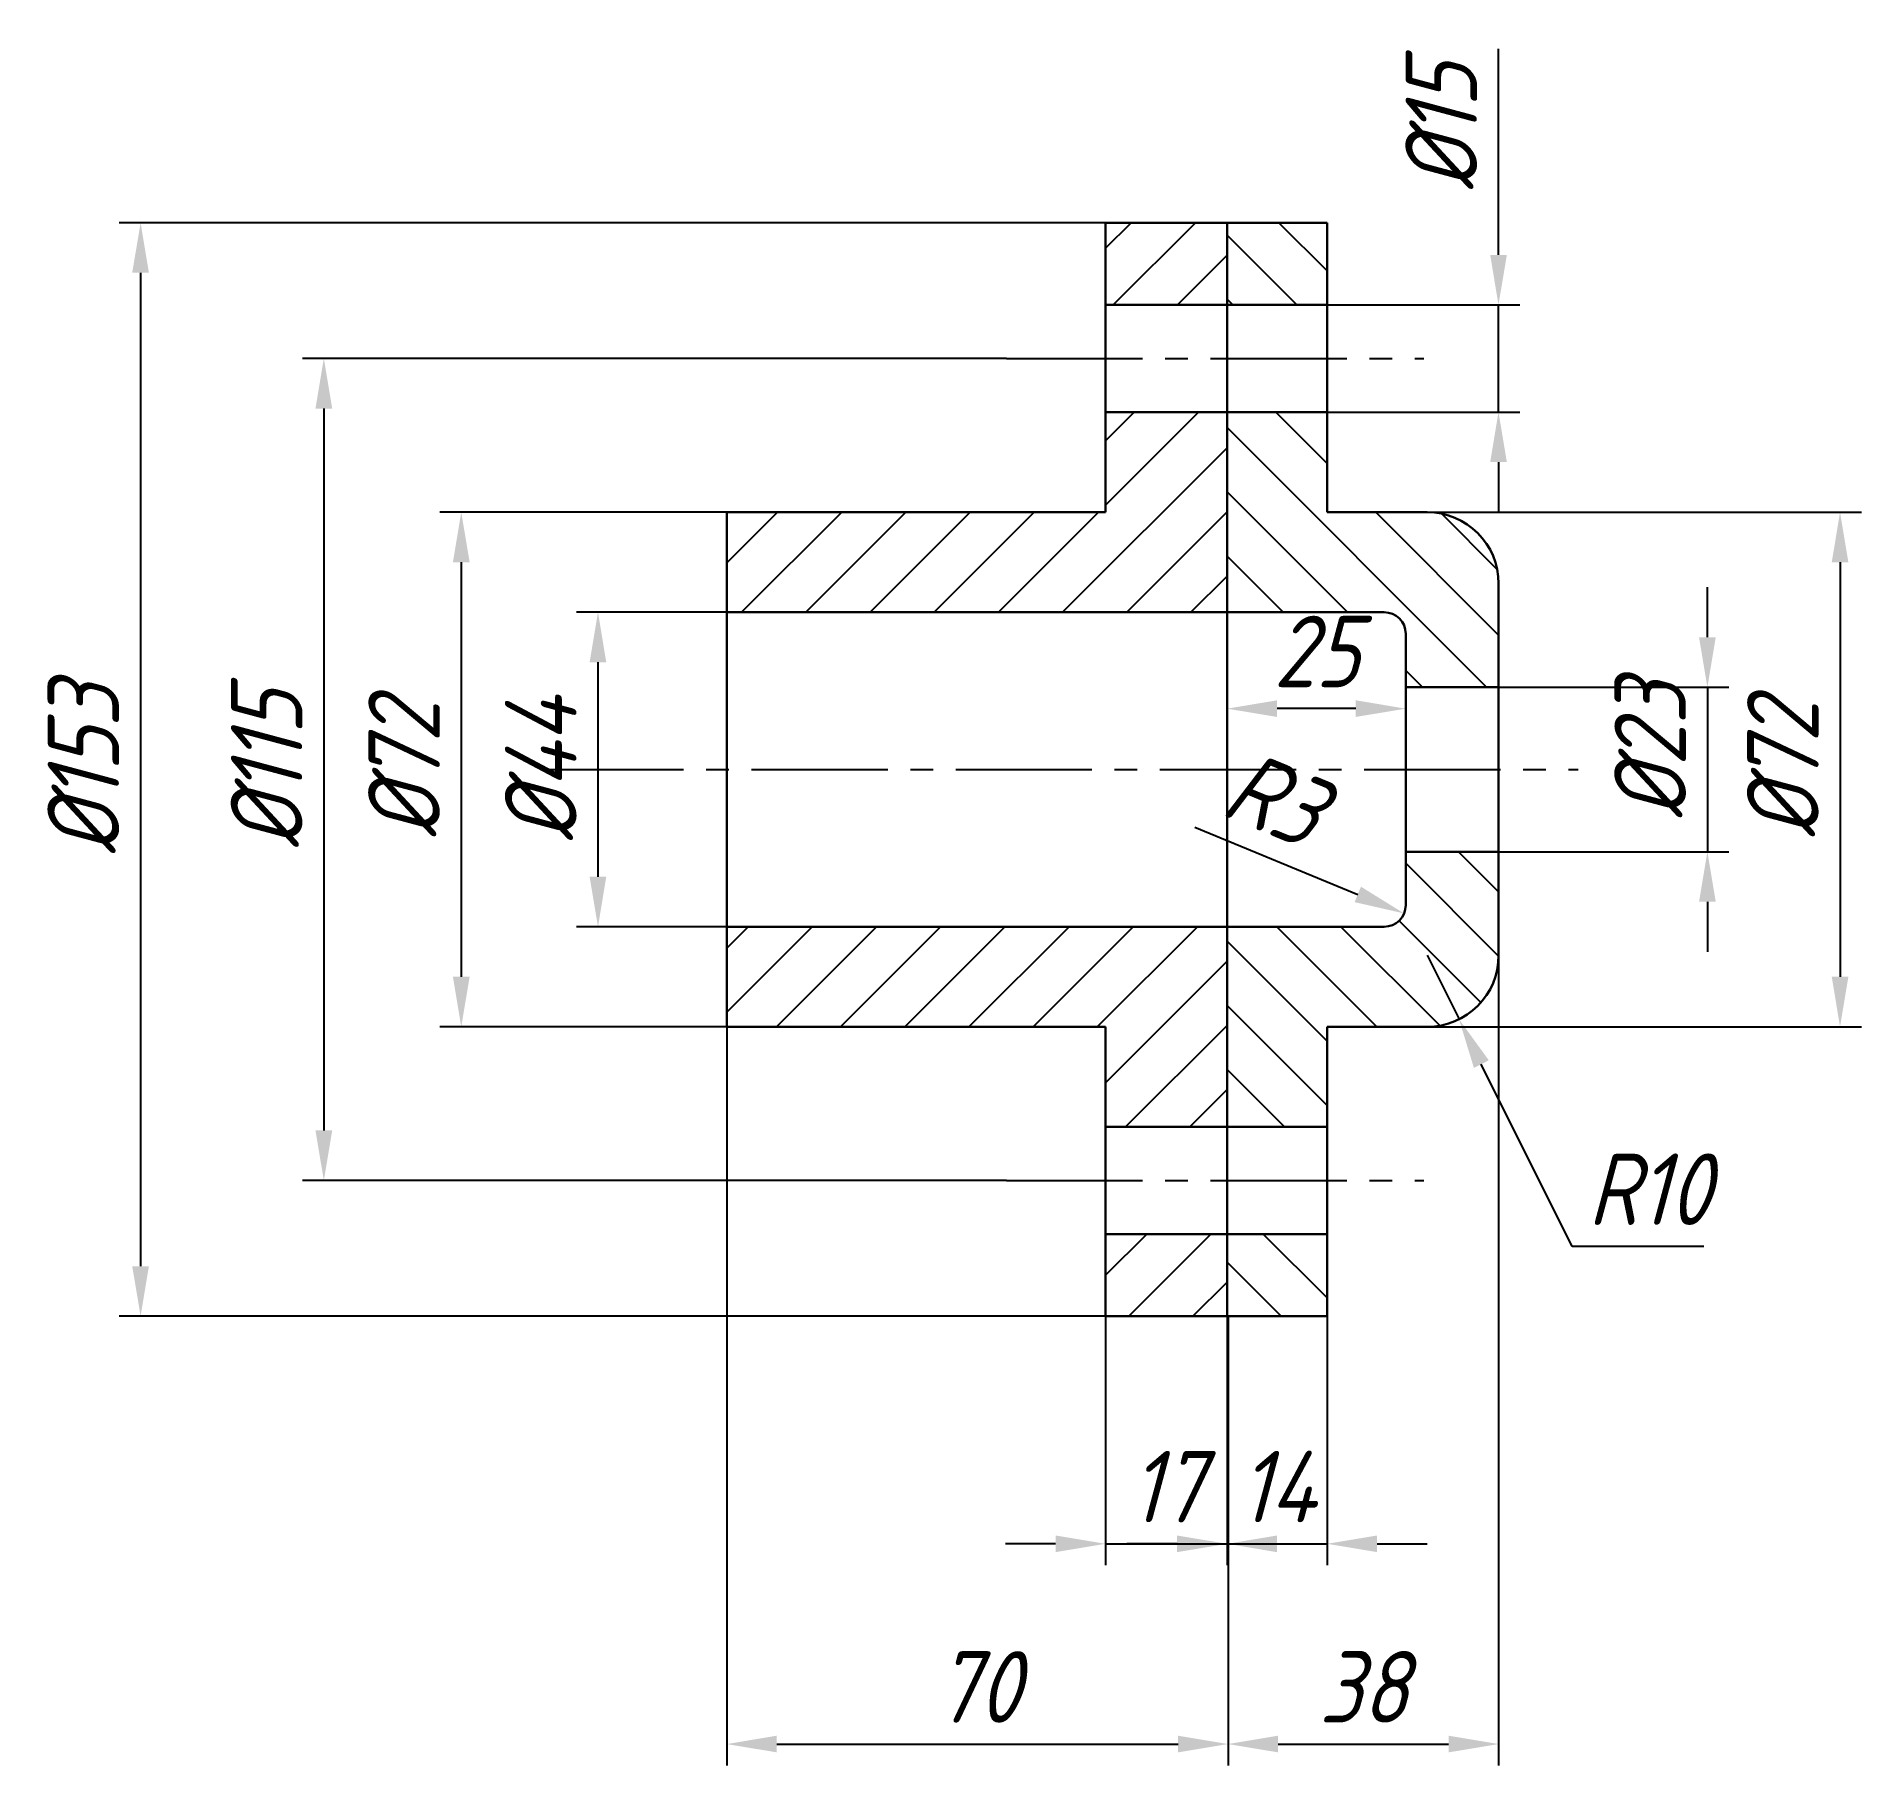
# Model space of a CAD drawing. Header units: millimetres. Extents: x 74 to 329, y 34 to 276.
import ezdxf

# ---------------------------------------------------------------- set-up
doc = ezdxf.new("R2010")
doc.units = ezdxf.units.MM
doc.linetypes.add('CENTER2', pattern=[28.575, 19.05, -3.175, 3.175, -3.175])
for name, color, linetype in [('中心线', 1, 'CENTER2'), ('剖面线', 6, 'Continuous'), ('尺寸线', 5, 'Continuous')]:
    doc.layers.add(name, color=color, linetype=linetype)
doc.layers.add('粗实线', color=7, linetype='Continuous', lineweight=30)
doc.styles.add('样式 1', font='gbeitc.shx', dxfattribs={"bigfont": 'gbcbig.shx'})
doc.dimstyles.new('副本ISO-25', dxfattribs={"dimtxt": 10, "dimasz": 7, "dimexe": 3, "dimexo": 0, "dimgap": 3, "dimtad": 1, "dimdec": 0, "dimdsep": 46, "dimtxsty": '样式 1', "dimcen": 2.5, "dimadec": 0, "dimazin": 0, "dimtfac": 1, "dimtdec": 0, "dimtmove": 0, "dimatfit": 3, "dimfxl": 0, "dimarcsym": 0})

# ---------------------------------------------------------------- blocks, each defined once
blk = doc.blocks.new('*D12')
at = {"layer": 'Defpoints', "color": 0}
for p in [(170.53, 195.6), (152.51, 151.6), (170.53, 151.6)]:
    blk.add_point(p, dxfattribs=at)
at = {"layer": '尺寸线', "color": 0, "lineweight": -2}
for p, q in [((170.53, 195.6), (149.51, 195.6)), ((152.51, 188.6), (152.51, 158.6)), ((170.53, 151.6), (149.51, 151.6))]:
    blk.add_line(p, q, dxfattribs=at)
at = {"layer": '尺寸线', "color": 0}
for points in [[(151.34, 188.6), (153.67, 188.6), (152.51, 195.6)], [(151.34, 158.6), (153.67, 158.6), (152.51, 151.6)]]:
    blk.add_solid(points, dxfattribs=at)
at = {"layer": '尺寸线', "color": 0, "insert": (144.51, 173.6), "char_height": 10, "attachment_point": 5, "rotation": 90, "style": '样式 1'}
blk.add_mtext('%%c44', dxfattribs=at)
blk = doc.blocks.new('*D13')
at = {"layer": 'Defpoints', "color": 0}
for p in [(170.53, 209.6), (133.38, 137.6), (170.53, 137.6)]:
    blk.add_point(p, dxfattribs=at)
at = {"layer": '尺寸线', "color": 0, "lineweight": -2}
for p, q in [((170.53, 209.6), (130.38, 209.6)), ((133.38, 202.6), (133.38, 144.6)), ((170.53, 137.6), (130.38, 137.6))]:
    blk.add_line(p, q, dxfattribs=at)
at = {"layer": '尺寸线', "color": 0}
for points in [[(132.21, 202.6), (134.55, 202.6), (133.38, 209.6)], [(132.21, 144.6), (134.55, 144.6), (133.38, 137.6)]]:
    blk.add_solid(points, dxfattribs=at)
at = {"layer": '尺寸线', "color": 0, "insert": (125.38, 173.6), "char_height": 10, "attachment_point": 5, "rotation": 90, "style": '样式 1'}
blk.add_mtext('%%c72', dxfattribs=at)
blk = doc.blocks.new('*D14')
at = {"layer": 'Defpoints', "color": 0}
for p in [(209.66, 231.1), (114.15, 116.1), (209.66, 116.1)]:
    blk.add_point(p, dxfattribs=at)
at = {"layer": '尺寸线', "color": 0, "lineweight": -2}
for p, q in [((209.66, 231.1), (111.15, 231.1)), ((114.15, 224.1), (114.15, 123.1)), ((209.66, 116.1), (111.15, 116.1))]:
    blk.add_line(p, q, dxfattribs=at)
at = {"layer": '尺寸线', "color": 0}
for points in [[(112.98, 224.1), (115.32, 224.1), (114.15, 231.1)], [(112.98, 123.1), (115.32, 123.1), (114.15, 116.1)]]:
    blk.add_solid(points, dxfattribs=at)
at = {"layer": '尺寸线', "color": 0, "insert": (106.15, 173.6), "char_height": 10, "attachment_point": 5, "rotation": 90, "style": '样式 1'}
blk.add_mtext('%%c115', dxfattribs=at)
blk = doc.blocks.new('*D15')
at = {"layer": 'Defpoints', "color": 0}
for p in [(223.53, 250.1), (88.51, 97.1), (223.53, 97.1)]:
    blk.add_point(p, dxfattribs=at)
at = {"layer": '尺寸线', "color": 0, "lineweight": -2}
for p, q in [((223.53, 250.1), (85.51, 250.1)), ((88.51, 243.1), (88.51, 104.1)), ((223.53, 97.1), (85.51, 97.1))]:
    blk.add_line(p, q, dxfattribs=at)
at = {"layer": '尺寸线', "color": 0}
for points in [[(87.34, 243.1), (89.67, 243.1), (88.51, 250.1)], [(87.34, 104.1), (89.67, 104.1), (88.51, 97.1)]]:
    blk.add_solid(points, dxfattribs=at)
at = {"layer": '尺寸线', "color": 0, "insert": (80.51, 173.6), "char_height": 10, "attachment_point": 5, "rotation": 90, "style": '样式 1'}
blk.add_mtext('%%c153', dxfattribs=at)
blk = doc.blocks.new('*D16')
at = {"layer": 'Defpoints', "color": 0}
for p in [(278.53, 185.1), (278.53, 162.1), (307.74, 162.1)]:
    blk.add_point(p, dxfattribs=at)
at = {"layer": '尺寸线', "color": 0, "lineweight": -2}
for p, q in [((307.74, 192.1), (307.74, 199.1)), ((278.53, 185.1), (310.74, 185.1)), ((307.74, 185.1), (307.74, 162.1)), ((278.53, 162.1), (310.74, 162.1)), ((307.74, 155.1), (307.74, 148.1))]:
    blk.add_line(p, q, dxfattribs=at)
at = {"layer": '尺寸线', "color": 0}
for points in [[(306.57, 192.1), (308.91, 192.1), (307.74, 185.1)], [(306.57, 155.1), (308.91, 155.1), (307.74, 162.1)]]:
    blk.add_solid(points, dxfattribs=at)
at = {"layer": '尺寸线', "color": 0, "insert": (299.74, 176.28), "char_height": 10, "attachment_point": 5, "rotation": 90, "style": '样式 1'}
blk.add_mtext('%%c23', dxfattribs=at)
blk = doc.blocks.new('*D17')
at = {"layer": 'Defpoints', "color": 0}
for p in [(268.53, 147.6), (272.99, 138.65)]:
    blk.add_point(p, dxfattribs=at)
at = {"layer": '尺寸线', "color": 0, "lineweight": -2}
for p, q in [((268.53, 147.6), (272.99, 138.65)), ((288.84, 106.88), (276.11, 132.39)), ((307.25, 106.88), (288.84, 106.88))]:
    blk.add_line(p, q, dxfattribs=at)
at = {"layer": '尺寸线', "color": 0}
blk.add_solid([(277.16, 132.91), (275.07, 131.86), (272.99, 138.65)], dxfattribs=at)
at = {"layer": '尺寸线', "color": 0, "insert": (299.54, 114.88), "char_height": 10, "attachment_point": 5, "style": '样式 1'}
blk.add_mtext('R10', dxfattribs=at)
blk = doc.blocks.new('*D18')
at = {"layer": 'Defpoints', "color": 0}
for p in [(223.53, 97.1), (240.53, 97.1), (240.53, 65.27)]:
    blk.add_point(p, dxfattribs=at)
at = {"layer": '尺寸线', "color": 0, "lineweight": -2}
for p, q in [((223.53, 97.1), (223.53, 62.27)), ((240.53, 97.1), (240.53, 62.27)), ((216.53, 65.27), (209.53, 65.27)), ((223.53, 65.27), (240.53, 65.27)), ((247.53, 65.27), (254.53, 65.27))]:
    blk.add_line(p, q, dxfattribs=at)
at = {"layer": '尺寸线', "color": 0}
for points in [[(216.53, 66.43), (216.53, 64.1), (223.53, 65.27)], [(247.53, 66.43), (247.53, 64.1), (240.53, 65.27)]]:
    blk.add_solid(points, dxfattribs=at)
at = {"layer": '尺寸线', "color": 0, "insert": (232.03, 73.27), "char_height": 10, "attachment_point": 5, "style": '样式 1'}
blk.add_mtext('17', dxfattribs=at)
blk = doc.blocks.new('*D19')
at = {"layer": 'Defpoints', "color": 0}
for p in [(240.53, 97.1), (254.53, 97.1), (254.53, 65.27)]:
    blk.add_point(p, dxfattribs=at)
at = {"layer": '尺寸线', "color": 0, "lineweight": -2}
for p, q in [((240.53, 97.1), (240.53, 62.27)), ((254.53, 97.1), (254.53, 62.27)), ((233.53, 65.27), (226.53, 65.27)), ((240.53, 65.27), (254.53, 65.27)), ((261.53, 65.27), (268.53, 65.27))]:
    blk.add_line(p, q, dxfattribs=at)
at = {"layer": '尺寸线', "color": 0}
for points in [[(233.53, 66.43), (233.53, 64.1), (240.53, 65.27)], [(261.53, 66.43), (261.53, 64.1), (254.53, 65.27)]]:
    blk.add_solid(points, dxfattribs=at)
at = {"layer": '尺寸线', "color": 0, "insert": (247.53, 73.27), "char_height": 10, "attachment_point": 5, "style": '样式 1'}
blk.add_mtext('14', dxfattribs=at)
blk = doc.blocks.new('*D20')
at = {"layer": 'Defpoints', "color": 0}
for p in [(170.53, 137.6), (240.67, 97.1), (240.67, 37.25)]:
    blk.add_point(p, dxfattribs=at)
at = {"layer": '尺寸线', "color": 0, "lineweight": -2}
for p, q in [((170.53, 137.6), (170.53, 34.25)), ((240.67, 97.1), (240.67, 34.25)), ((177.53, 37.25), (233.67, 37.25))]:
    blk.add_line(p, q, dxfattribs=at)
at = {"layer": '尺寸线', "color": 0}
for points in [[(177.53, 38.42), (177.53, 36.09), (170.53, 37.25)], [(233.67, 38.42), (233.67, 36.09), (240.67, 37.25)]]:
    blk.add_solid(points, dxfattribs=at)
at = {"layer": '尺寸线', "color": 0, "insert": (205.6, 45.25), "char_height": 10, "attachment_point": 5, "style": '样式 1'}
blk.add_mtext('70', dxfattribs=at)
blk = doc.blocks.new('*D21')
at = {"layer": 'Defpoints', "color": 0}
for p in [(278.53, 147.6), (240.67, 97.1), (278.53, 37.25)]:
    blk.add_point(p, dxfattribs=at)
at = {"layer": '尺寸线', "color": 0, "lineweight": -2}
for p, q in [((278.53, 147.6), (278.53, 34.25)), ((240.67, 97.1), (240.67, 34.25)), ((247.67, 37.25), (271.53, 37.25))]:
    blk.add_line(p, q, dxfattribs=at)
at = {"layer": '尺寸线', "color": 0}
for points in [[(247.67, 38.42), (247.67, 36.09), (240.67, 37.25)], [(271.53, 38.42), (271.53, 36.09), (278.53, 37.25)]]:
    blk.add_solid(points, dxfattribs=at)
at = {"layer": '尺寸线', "color": 0, "insert": (259.6, 45.25), "char_height": 10, "attachment_point": 5, "style": '样式 1'}
blk.add_mtext('38', dxfattribs=at)
blk = doc.blocks.new('*D24')
at = {"layer": 'Defpoints', "color": 0}
for p in [(240.53, 182.11), (240.53, 173.6), (265.53, 173.6)]:
    blk.add_point(p, dxfattribs=at)
at = {"layer": '尺寸线', "color": 0, "lineweight": -2}
for p, q in [((240.53, 173.6), (240.53, 185.11)), ((265.53, 173.6), (265.53, 185.11)), ((258.53, 182.11), (247.53, 182.11))]:
    blk.add_line(p, q, dxfattribs=at)
at = {"layer": '尺寸线', "color": 0}
for points in [[(247.53, 183.28), (247.53, 180.95), (240.53, 182.11)], [(258.53, 183.28), (258.53, 180.95), (265.53, 182.11)]]:
    blk.add_solid(points, dxfattribs=at)
at = {"layer": '尺寸线', "color": 0, "insert": (253.03, 190.11), "char_height": 10, "attachment_point": 5, "style": '样式 1'}
blk.add_mtext('25', dxfattribs=at)
blk = doc.blocks.new('*D25')
at = {"layer": 'Defpoints', "color": 0}
for p in [(254.53, 209.6), (254.53, 137.6), (326.3, 137.6)]:
    blk.add_point(p, dxfattribs=at)
at = {"layer": '尺寸线', "color": 0, "lineweight": -2}
for p, q in [((254.53, 209.6), (329.3, 209.6)), ((326.3, 202.6), (326.3, 144.6)), ((254.53, 137.6), (329.3, 137.6))]:
    blk.add_line(p, q, dxfattribs=at)
at = {"layer": '尺寸线', "color": 0}
for points in [[(325.14, 202.6), (327.47, 202.6), (326.3, 209.6)], [(325.14, 144.6), (327.47, 144.6), (326.3, 137.6)]]:
    blk.add_solid(points, dxfattribs=at)
at = {"layer": '尺寸线', "color": 0, "insert": (318.3, 173.6), "char_height": 10, "attachment_point": 5, "rotation": 90, "style": '样式 1'}
blk.add_mtext('%%c72', dxfattribs=at)
blk = doc.blocks.new('*D26')
at = {"layer": 'Defpoints', "color": 0}
for p in [(254.53, 238.6), (254.53, 223.6), (278.51, 223.6)]:
    blk.add_point(p, dxfattribs=at)
at = {"layer": '尺寸线', "color": 0, "lineweight": -2}
for p, q in [((278.51, 245.6), (278.51, 274.43)), ((254.53, 238.6), (281.51, 238.6)), ((278.51, 223.6), (278.51, 238.6)), ((254.53, 223.6), (281.51, 223.6)), ((278.51, 216.6), (278.51, 209.6))]:
    blk.add_line(p, q, dxfattribs=at)
at = {"layer": '尺寸线', "color": 0}
for points in [[(277.35, 245.6), (279.68, 245.6), (278.51, 238.6)], [(277.35, 216.6), (279.68, 216.6), (278.51, 223.6)]]:
    blk.add_solid(points, dxfattribs=at)
at = {"layer": '尺寸线', "color": 0, "insert": (270.51, 263.51), "char_height": 10, "attachment_point": 5, "rotation": 90, "style": '样式 1'}
blk.add_mtext('%%c15', dxfattribs=at)
blk = doc.blocks.new('*D27')
at = {"layer": 'Defpoints', "color": 0}
for p in [(262.53, 154.6), (265.3, 153.46)]:
    blk.add_point(p, dxfattribs=at)
at = {"layer": '尺寸线', "color": 0, "lineweight": -2}
blk.add_line((236.02, 165.52), (258.83, 156.12), dxfattribs=at)
at = {"layer": '尺寸线', "color": 0}
blk.add_solid([(259.27, 157.2), (258.38, 155.04), (265.3, 153.46)], dxfattribs=at)
at = {"layer": '尺寸线', "color": 0, "insert": (247.24, 169.55), "char_height": 10, "attachment_point": 5, "rotation": 337.6049, "style": '样式 1'}
blk.add_mtext('R3', dxfattribs=at)

msp = doc.modelspace()

# ---------------------------------------------------------------- hatches: boundary and pattern name
at = {"layer": '剖面线'}
h = msp.add_hatch(dxfattribs=at)
h.set_pattern_fill('ANSI31', color=256, scale=2, style=0)
h.set_pattern_definition([(45, (66.816, 0), (-4.49013, 4.49013), [])])
h.paths.add_polyline_path([(240.53, 195.6), (240.53, 223.6), (223.53, 223.6), (223.53, 209.6), (170.53, 209.6), (170.53, 195.6)])
h.paths.add_polyline_path([(240.53, 238.6), (240.53, 250.1), (223.53, 250.1), (223.53, 238.6)])
h.paths.add_polyline_path([(170.53, 151.6), (170.53, 137.6), (223.53, 137.6), (223.53, 123.6), (240.53, 123.6), (240.53, 151.6)])
h.paths.add_polyline_path([(223.53, 108.6), (223.53, 97.1), (240.53, 97.1), (240.53, 108.6)])
h = msp.add_hatch(dxfattribs=at)
h.set_pattern_fill('ANSI31', color=256, scale=2, angle=90, style=0)
h.set_pattern_definition([(135, (66.816, 0), (-4.49013, -4.49013), [])])
h.paths.add_polyline_path([(240.53, 238.6), (254.53, 238.6), (254.53, 250.1), (240.53, 250.1)])
h.paths.add_polyline_path([(240.53, 195.6), (262.53, 195.6, -0.414214), (265.53, 192.6), (265.53, 185.1), (278.53, 185.1), (278.53, 199.6, 0.414214), (268.53, 209.6), (254.53, 209.6), (254.53, 223.6), (240.53, 223.6)])
h.paths.add_polyline_path([(278.53, 162.1), (265.53, 162.1), (265.53, 154.6, -0.414214), (262.53, 151.6), (240.53, 151.6), (240.53, 123.6), (254.53, 123.6), (254.53, 137.6), (268.53, 137.6, 0.414214), (278.53, 147.6)])
h.paths.add_polyline_path([(254.53, 108.6), (240.53, 108.6), (240.53, 97.1), (254.53, 97.1)])

# ---------------------------------------------------------------- linework, layer by layer
at = {"layer": '中心线'}
for p, q in [((209.66, 231.1), (268.06, 231.1)), ((145.42, 173.6), (289.64, 173.6)), ((209.66, 116.1), (268.06, 116.1))]:
    msp.add_line(p, q, dxfattribs=at)
at = {"layer": '粗实线'}
for p, q in [((240.53, 250.1), (223.53, 250.1)), ((223.53, 250.1), (223.53, 209.6)), ((240.53, 97.1), (240.53, 250.1)), ((240.53, 250.1), (254.53, 250.1)), ((254.53, 250.1), (254.53, 209.6)), ((223.53, 238.6), (254.53, 238.6)), ((223.53, 223.6), (254.53, 223.6)), ((223.53, 209.6), (170.53, 209.6)), ((170.53, 209.6), (170.53, 137.6)), ((254.53, 209.6), (268.53, 209.6)), ((278.53, 199.6), (278.53, 147.6)), ((170.53, 195.6), (240.53, 195.6)), ((240.53, 195.6), (262.53, 195.6)), ((265.53, 192.6), (265.53, 154.6)), ((265.53, 185.1), (278.53, 185.1)), ((265.53, 162.1), (278.53, 162.1)), ((240.53, 151.6), (170.53, 151.6)), ((262.53, 151.6), (240.53, 151.6)), ((170.53, 137.6), (223.53, 137.6)), ((223.53, 137.6), (223.53, 97.1)), ((268.53, 137.6), (254.53, 137.6)), ((254.53, 137.6), (254.53, 97.1)), ((223.53, 123.6), (254.53, 123.6)), ((223.53, 108.6), (254.53, 108.6)), ((223.53, 97.1), (240.53, 97.1)), ((254.53, 97.1), (240.53, 97.1))]:
    msp.add_line(p, q, dxfattribs=at)
for centre, radius, start, end in [((268.53, 199.6), 10, 0, 90), ((262.53, 192.6), 3, 0, 90), ((262.53, 154.6), 3, 270, 0), ((268.53, 147.6), 10, 270, 0)]:
    msp.add_arc(centre, radius, start, end, dxfattribs=at)

# ---------------------------------------------------------------- dimensions: what is measured, and where the dimension line sits
at = {"layer": '尺寸线'}
dim = msp.add_linear_dim(base=(278.51, 223.6), p1=(254.53, 238.6), p2=(254.53, 223.6), angle=90, text='%%c15', dimstyle='副本ISO-25', override={"dimatfit": 2}, dxfattribs=at)
dim.commit()
dim.dimension.update_dxf_attribs({"geometry": '*D26', "text_midpoint": (278.51, 263.51), "dimtype": 160})
for base, p1, p2, text, picture, middle in [((88.51, 97.1), (223.53, 250.1), (223.53, 97.1), '%%c153', '*D15', (80.51, 173.6)), ((114.15, 116.1), (209.66, 231.1), (209.66, 116.1), '%%c115', '*D14', (106.15, 173.6)), ((133.38, 137.6), (170.53, 209.6), (170.53, 137.6), '%%c72', '*D13', (125.38, 173.6)), ((152.51, 151.6), (170.53, 195.6), (170.53, 151.6), '%%c44', '*D12', (144.51, 173.6))]:
    dim = msp.add_linear_dim(base=base, p1=p1, p2=p2, angle=90, text=text, dimstyle='副本ISO-25', dxfattribs=at)
    dim.commit()
    dim.dimension.update_dxf_attribs({"geometry": picture, "text_midpoint": middle})
dim = msp.add_linear_dim(base=(326.3, 137.6), p1=(254.53, 209.6), p2=(254.53, 137.6), angle=90, text='%%c72', dimstyle='副本ISO-25', override={"dimatfit": 2}, dxfattribs=at)
dim.commit()
dim.dimension.update_dxf_attribs({"geometry": '*D25', "text_midpoint": (318.3, 173.6)})
for base, p1, p2, override, picture, middle in [((240.53, 182.11), (265.53, 173.6), (240.53, 173.6), {"dimatfit": 2}, '*D24', (253.03, 190.11)), ((278.53, 37.25), (240.67, 97.1), (278.53, 147.6), {"dimtmove": 1}, '*D21', (259.6, 45.25))]:
    dim = msp.add_linear_dim(base=base, p1=p1, p2=p2, dimstyle='副本ISO-25', override=override, dxfattribs=at)
    dim.commit()
    dim.dimension.update_dxf_attribs({"geometry": picture, "text_midpoint": middle})
dim = msp.add_linear_dim(base=(307.74, 162.1), p1=(278.53, 185.1), p2=(278.53, 162.1), angle=90, text='%%c23', dimstyle='副本ISO-25', dxfattribs=at)
dim.commit()
dim.dimension.update_dxf_attribs({"geometry": '*D16', "text_midpoint": (307.74, 176.28), "dimtype": 160})
for center, mpoint, override, picture, middle in [((262.53, 154.6), (265.3, 153.46), {"dimtmove": 1, "dimatfit": 2}, '*D27', (244.19, 162.15)), ((268.53, 147.6), (272.99, 138.65), {"dimtih": 1, "dimtoh": 1}, '*D17', (299.54, 106.88))]:
    dim = msp.add_radius_dim(center=center, mpoint=mpoint, dimstyle='副本ISO-25', override=override, dxfattribs=at)
    dim.commit()
    dim.dimension.update_dxf_attribs({"geometry": picture, "text_midpoint": middle, "dimtype": 164})
for base, p1, p2, picture, middle in [((240.67, 37.25), (170.53, 137.6), (240.67, 97.1), '*D20', (205.6, 45.25)), ((240.53, 65.27), (223.53, 97.1), (240.53, 97.1), '*D18', (232.03, 73.27)), ((254.53, 65.27), (240.53, 97.1), (254.53, 97.1), '*D19', (247.53, 73.27))]:
    dim = msp.add_linear_dim(base=base, p1=p1, p2=p2, dimstyle='副本ISO-25', dxfattribs=at)
    dim.commit()
    dim.dimension.update_dxf_attribs({"geometry": picture, "text_midpoint": middle})

doc.saveas('drawing.dxf')
